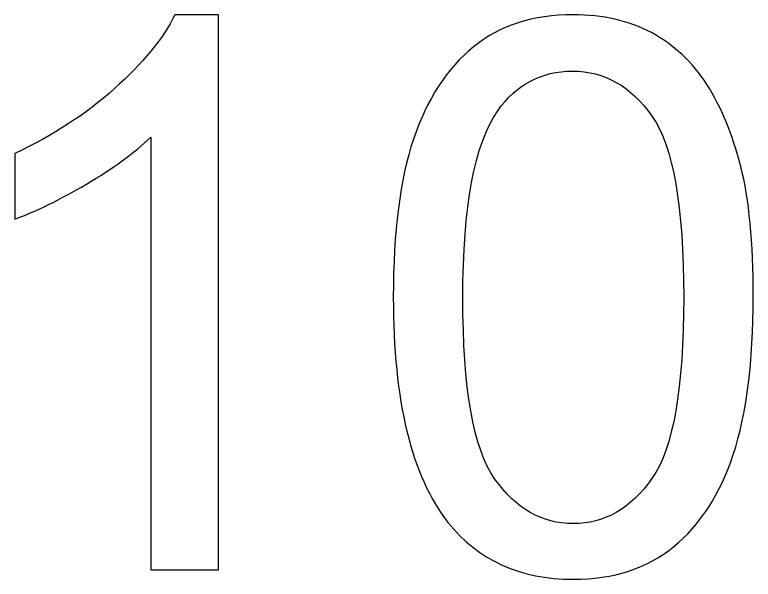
# Model space of a CAD drawing. Header units: centimetres. Extents: x -32 to 84, y -99 to 5.
# Drawn here: x -25.49 to -16.36, y -98.88 to -91.9 of the extents above; entities that cross this region are included whole.
import ezdxf

# ---------------------------------------------------------------- set-up
doc = ezdxf.new("R2010")
doc.units = ezdxf.units.CM
doc.header["$MEASUREMENT"] = 0
doc.layers.add('layer 1', color=7, linetype='Continuous')

msp = doc.modelspace()

# ---------------------------------------------------------------- linework, layer by layer
at = {"layer": 'layer 1', "color": 250}
for points, knots in [([(-22.96651, -98.76312), (-22.96651, -98.76312), (-23.80633, -98.76312), (-23.80633, -98.76312), (-23.80633, -98.76312), (-23.80633, -98.76312), (-23.80633, -93.41511), (-23.80633, -93.41511), (-23.80633, -93.41511), (-24.00834, -93.60923), (-24.27415, -93.80177), (-24.60173, -93.99431), (-24.60173, -93.99431), (-24.92954, -94.18662), (-25.22534, -94.33136), (-25.48619, -94.42695), (-25.48619, -94.42695), (-25.48619, -94.42695), (-25.48619, -93.61554), (-25.48619, -93.61554), (-25.48619, -93.61554), (-25.01702, -93.39617), (-24.60647, -93.12879), (-24.25498, -92.81383), (-24.25498, -92.81383), (-23.9035, -92.50044), (-23.6537, -92.19676), (-23.50738, -91.90096), (-23.50738, -91.90096), (-23.50738, -91.90096), (-22.96651, -91.90096), (-22.96651, -91.90096), (-22.96651, -91.90096), (-22.96651, -91.90096), (-22.96651, -98.76312), (-22.96651, -98.76312)], [0, 0, 0, 0, 0.1, 0.1, 0.1, 0.1, 0.2, 0.2, 0.2, 0.2, 0.3, 0.3, 0.3, 0.3, 0.4, 0.4, 0.4, 0.4, 0.5, 0.5, 0.5, 0.5, 0.6, 0.6, 0.6, 0.6, 0.7, 0.7, 0.7, 0.7, 0.8, 0.8, 0.8, 0.8, 1, 1, 1, 1]), ([(-20.80801, -95.39077), (-20.80801, -94.58432), (-20.72527, -93.93208), (-20.55978, -93.43901), (-20.55978, -93.43901), (-20.39295, -92.94436), (-20.1463, -92.56425), (-19.81849, -92.29844), (-19.81849, -92.29844), (-19.49248, -92.03285), (-19.08058, -91.90096), (-18.58413, -91.90096), (-18.58413, -91.90096), (-18.21844, -91.90096), (-17.89694, -91.97401), (-17.61873, -92.12191), (-17.61873, -92.12191), (-17.34187, -92.2698), (-17.11281, -92.48308), (-16.9347, -92.76152), (-16.9347, -92.76152), (-16.75659, -93.03815), (-16.61658, -93.37701), (-16.51468, -93.77629), (-16.51468, -93.77629), (-16.41142, -94.17557), (-16.36047, -94.71486), (-16.36047, -95.39077), (-16.36047, -95.39077), (-16.36047, -96.19249), (-16.44321, -96.84157), (-16.60689, -97.33464), (-16.60689, -97.33464), (-16.77079, -97.82929), (-17.01744, -98.20963), (-17.34503, -98.47679), (-17.34503, -98.47679), (-17.67126, -98.74396), (-18.08474, -98.87765), (-18.58413, -98.87765), (-18.58413, -98.87765), (-19.2411, -98.87765), (-19.75807, -98.64385), (-20.13345, -98.17446), (-20.13345, -98.17446), (-20.58368, -97.6018), (-20.80801, -96.67451), (-20.80801, -95.39077)], [0, 0, 0, 0, 0.0769231, 0.0769231, 0.0769231, 0.0769231, 0.1538462, 0.1538462, 0.1538462, 0.1538462, 0.2307692, 0.2307692, 0.2307692, 0.2307692, 0.3076923, 0.3076923, 0.3076923, 0.3076923, 0.3846154, 0.3846154, 0.3846154, 0.3846154, 0.4615385, 0.4615385, 0.4615385, 0.4615385, 0.5384615, 0.5384615, 0.5384615, 0.5384615, 0.6153846, 0.6153846, 0.6153846, 0.6153846, 0.6923077, 0.6923077, 0.6923077, 0.6923077, 0.7692308, 0.7692308, 0.7692308, 0.7692308, 0.8461538, 0.8461538, 0.8461538, 0.8461538, 1, 1, 1, 1]), ([(-19.94903, -95.39393), (-19.94903, -96.51872), (-19.81849, -97.26633), (-19.55606, -97.6354), (-19.55606, -97.6354), (-19.29363, -98.00604), (-18.9692, -98.19046), (-18.58413, -98.19046), (-18.58413, -98.19046), (-18.19927, -98.19046), (-17.87485, -98.00446), (-17.61242, -97.63382), (-17.61242, -97.63382), (-17.34976, -97.26159), (-17.21945, -96.51556), (-17.21945, -95.39393), (-17.21945, -95.39393), (-17.21945, -94.26936), (-17.34976, -93.52175), (-17.61242, -93.15268), (-17.61242, -93.15268), (-17.87327, -92.78204), (-18.20085, -92.59761), (-18.59382, -92.59761), (-18.59382, -92.59761), (-18.97867, -92.59761), (-19.28732, -92.76152), (-19.51796, -93.08753), (-19.51796, -93.08753), (-19.80586, -93.50259), (-19.94903, -94.27252), (-19.94903, -95.39393)], [0, 0, 0, 0, 0.1111111, 0.1111111, 0.1111111, 0.1111111, 0.2222222, 0.2222222, 0.2222222, 0.2222222, 0.3333333, 0.3333333, 0.3333333, 0.3333333, 0.4444444, 0.4444444, 0.4444444, 0.4444444, 0.5555556, 0.5555556, 0.5555556, 0.5555556, 0.6666667, 0.6666667, 0.6666667, 0.6666667, 0.7777778, 0.7777778, 0.7777778, 0.7777778, 1, 1, 1, 1])]:
    msp.add_open_spline(points, degree=3, knots=knots, dxfattribs=at)

doc.saveas('drawing.dxf')
